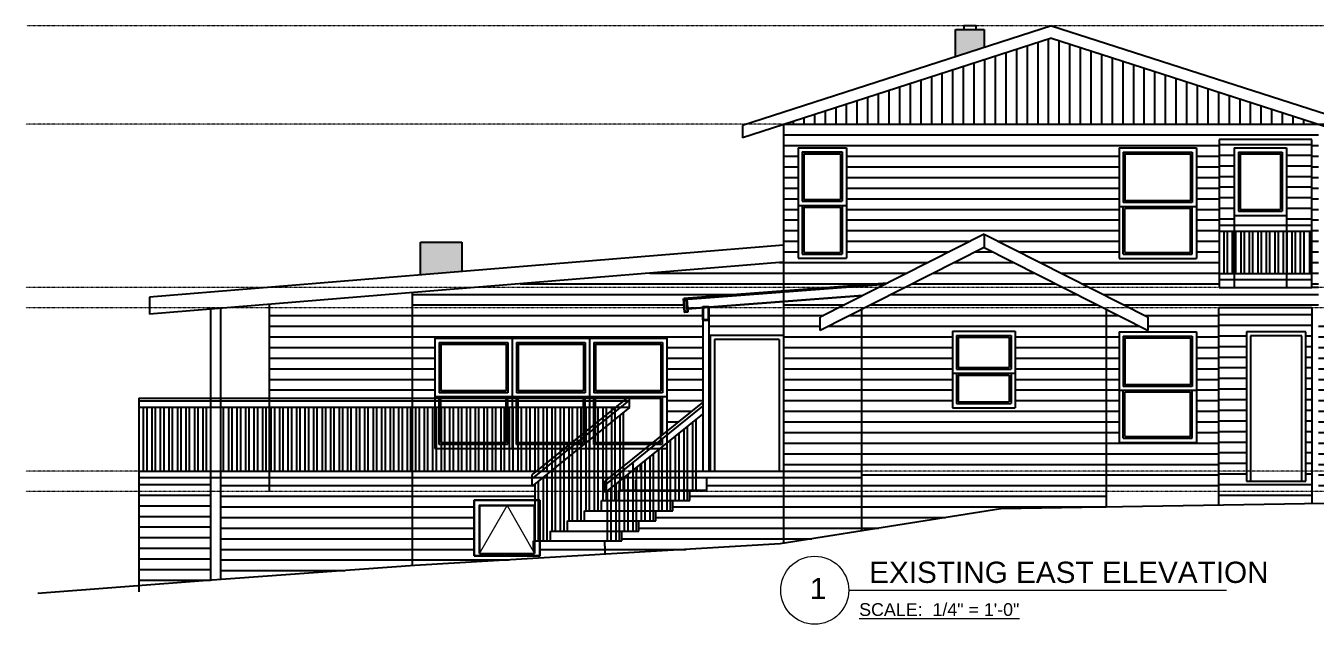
# Model space of a CAD drawing. Header units: inches. Extents: x 7651 to 43489, y -26 to 4346.
# Drawn here: x 7846 to 8604, y 1868 to 2220 of the extents above; entities that cross this region are included whole.
import ezdxf

# ---------------------------------------------------------------- set-up
doc = ezdxf.new("R2010")
doc.units = ezdxf.units.IN
doc.header["$LTSCALE"] = 0.5
doc.header["$MEASUREMENT"] = 0
doc.linetypes.add('Grid Line 1_2_', pattern=[0.875, 0.5, -0.125, 0.125, -0.125])
doc.layers.add('A-GENM', color=13, linetype='Continuous', lineweight=9)
doc.layers.add('S-Text', color=3, linetype='Continuous', lineweight=0)
for name, color, linetype in [('PDF_A-DOOR', 7, 'Continuous'), ('PDF_A-Window', 7, 'Continuous'), ('PDF_Layer3', 7, 'Continuous')]:
    doc.layers.add(name, color=color, linetype=linetype)
doc.styles.add('ARIAL', font='arial.ttf')
pattern_1 = [(180, (-0.124, 368.1086), (-4e-16, -6.25), [])]

msp = doc.modelspace()

# ---------------------------------------------------------------- hatches: boundary and pattern name
h = msp.add_hatch()
h.set_pattern_fill('AR-B816C', color=247, scale=0.4)
h.set_pattern_definition([(0, (-0.124, 368.1086), (3.2, 3.2), [6.25, -0.15]), (0, (-3.324, 368.2586), (3.2, 3.2), [6.25, -0.15]), (90, (-0.124, 368.1086), (-3.2, 3.2), [-3.35, 3.05]), (90, (-0.274, 368.1086), (-3.2, 3.2), [-3.35, 3.05])])
h.paths.add_polyline_path([(8077.68, 2092.54), (8077.68, 2073.37), (8101.87, 2075.35), (8101.87, 2092.54)])
h.paths.add_polyline_path([(8392.21, 2217.71), (8392.21, 2201.62), (8409.06, 2207.05), (8409.06, 2217.71)])
h = msp.add_hatch()
h.set_pattern_fill('ANSI31', scale=50, angle=45)
h.set_pattern_definition([(90, (-27515.589, 425.028), (-6.25, 0), [])])
h.paths.add_polyline_path([(8605.59, 2161.89), (8448.68, 2212.49), (8291.76, 2161.89)])
h = msp.add_hatch()
h.set_pattern_fill('ANSI31', scale=50, angle=135)
h.set_pattern_definition(pattern_1)
h.paths.add_polyline_path([(8547.09, 2152.89), (8601.6, 2152.89), (8601.6, 2065.89), (8605.59, 2065.89), (8605.59, 2161.89), (8291.76, 2161.89), (8291.02, 2161.65), (8291.02, 2065.89), (8318.28, 2065.89), (8352.08, 2068.43), (8409.02, 2097.32), (8470.99, 2065.89), (8547.09, 2065.89)])
h.paths.add_polyline_path([(8328.07, 2083.08), (8299.58, 2083.08), (8299.58, 2148.09), (8328.07, 2148.09)], flags=16)
h.paths.add_polyline_path([(8325.57, 2116.7), (8302.08, 2116.7), (8302.08, 2145.59), (8325.57, 2145.59)], flags=0)
h.paths.add_polyline_path([(8324.58, 2117.69), (8303.08, 2117.69), (8303.08, 2144.59), (8324.58, 2144.59)], flags=0)
h.paths.add_polyline_path([(8325.57, 2114.2), (8325.57, 2085.58), (8302.08, 2085.58), (8302.08, 2114.2)], flags=0)
h.paths.add_polyline_path([(8324.58, 2113.2), (8324.58, 2086.57), (8303.08, 2086.58), (8303.08, 2113.2)], flags=0)
h.paths.add_polyline_path([(8488.28, 2147.95), (8533.77, 2147.95), (8533.77, 2082.96), (8488.28, 2082.94)], flags=16)
h.paths.add_polyline_path([(8490.79, 2145.44), (8531.26, 2145.44), (8531.26, 2115.84), (8490.79, 2115.84)], flags=0)
h.paths.add_polyline_path([(8491.79, 2144.44), (8530.27, 2144.44), (8530.27, 2116.84), (8491.79, 2116.84)], flags=0)
h.paths.add_polyline_path([(8531.26, 2113.43), (8531.26, 2085.47), (8490.79, 2085.46), (8490.79, 2113.43)], flags=0)
h.paths.add_polyline_path([(8491.79, 2112.43), (8530.27, 2112.43), (8530.27, 2086.46), (8491.79, 2086.45)], flags=0)
h.paths.add_polyline_path([(8336.93, 2052.91), (8409.02, 2089.48), (8480.73, 2053.1), (8480.73, 1957.88), (8336.93, 1957.88)])
h.paths.add_polyline_path([(8390.3, 2040.17), (8427.31, 2040.17), (8427.31, 1995.16), (8390.3, 1995.16)], flags=16)
h.paths.add_polyline_path([(8424.8, 2015.41), (8424.8, 1997.67), (8392.81, 1997.67), (8392.81, 2015.41)], flags=0)
h.paths.add_polyline_path([(8392.81, 2037.66), (8424.8, 2037.66), (8424.8, 2017.92), (8392.81, 2017.92)], flags=0)
h.paths.add_polyline_path([(8393.81, 2036.66), (8423.8, 2036.66), (8423.8, 2018.91), (8393.81, 2018.91)], flags=0)
h.paths.add_polyline_path([(8393.81, 2014.41), (8423.8, 2014.41), (8423.8, 1998.67), (8393.81, 1998.67)], flags=0)
h.paths.add_polyline_path([(8455.53, 2065.89), (8362.52, 2065.89), (8338.87, 2053.89), (8479.18, 2053.89)], flags=17)
h.paths.add_polyline_path([(8291.02, 2053.89), (8247.17, 2053.89), (8247.17, 2046.78), (8247.17, 1957.88), (8248, 1957.88), (8248, 2037.72), (8291.02, 2037.72)])
h.paths.add_polyline_path([(8243.58, 2053.89), (8241.92, 2053.89), (8234.54, 2053.33), (8234.69, 2051.5), (8233.1, 2051.41), (8232.92, 2053.89), (8072.8, 2053.89), (8072.8, 2000.73), (8086.02, 2000.73), (8086.02, 2036.12), (8131.51, 2036.12), (8177.01, 2036.12), (8222.5, 2036.12), (8222.5, 1981.35), (8243.58, 1998.36)])
h.paths.add_polyline_path([(8291.02, 2063.83), (8291.02, 2065.89), (8109.05, 2065.89), (8072.8, 2062.91), (8072.8, 2053.89), (8232.92, 2053.89), (8232.55, 2058.92), (8232.52, 2058.92), (8232.55, 2058.92), (8232.52, 2059.42)])
h.paths.add_polyline_path([(8291.02, 2080.81), (8109.05, 2065.89), (8291.02, 2065.89)])
h.paths.add_polyline_path([(8072.8, 2053.89), (7988.81, 2053.89), (7988.81, 2000.73), (8072.8, 2000.73)])
h.paths.add_polyline_path([(8072.8, 1945.88), (7960.11, 1945.88), (7960.11, 1894.15), (8072.8, 1902.2)])
h.paths.add_polyline_path([(8109.23, 1940.77), (8144.81, 1940.77), (8144.81, 1945.88), (8072.8, 1945.88), (8072.8, 1902.2), (8074.37, 1902.31), (8185.94, 1908.99), (8185.94, 1913.67), (8185.94, 1916.8), (8154.12, 1916.8), (8147.77, 1916.8), (8147.77, 1908), (8109.23, 1908)])
h.paths.add_polyline_path([(8072.8, 1953.88), (7988.81, 1953.88), (7988.81, 1945.88), (8072.8, 1945.88)])
h.paths.add_polyline_path([(8143.22, 1953.88), (8072.8, 1953.88), (8072.8, 1945.88), (8144.81, 1945.88), (8144.81, 1950.27), (8143.22, 1949)])
h.paths.add_polyline_path([(7988.81, 1953.88), (7960.11, 1953.88), (7960.11, 1945.88), (7988.81, 1945.88)])
h = msp.add_hatch()
h.set_pattern_fill('ANSI31', color=252, scale=50, angle=135)
h.paths.add_polyline_path([(8556.05, 2147.98), (8586.76, 2147.98), (8586.76, 2102.3), (8601.6, 2102.3), (8601.6, 2152.89), (8547.09, 2152.89), (8547.09, 2102.3), (8556.05, 2102.3)])
h.paths.add_polyline_path([(8601.68, 2053.89), (8546.68, 2053.89), (8546.68, 1957.88), (8563.17, 1957.88), (8563.17, 2039.87), (8598.18, 2039.87), (8598.18, 1957.88), (8601.68, 1957.88)])
h = msp.add_hatch()
h.set_pattern_fill('ANSI31', scale=50, angle=135)
h.set_pattern_definition(pattern_1)
h.paths.add_polyline_path([(8336.93, 2052.91), (8312.64, 2040.58), (8312.64, 2048.42), (8323.41, 2053.89), (8291.02, 2053.89), (8291.02, 1957.88), (8336.93, 1957.88)])
h.paths.add_polyline_path([(8409.02, 2089.48), (8362.52, 2065.89), (8455.53, 2065.89)])
h.paths.add_polyline_path([(8605.59, 2065.89), (8601.6, 2065.89), (8547.09, 2065.89), (8470.99, 2065.89), (8494.64, 2053.89), (8605.59, 2053.89)])
h = msp.add_hatch()
h.set_pattern_fill('ANSI31', scale=50, angle=135)
h.set_pattern_definition(pattern_1)
h.paths.add_polyline_path([(8479.18, 2053.89), (8455.53, 2065.89), (8362.52, 2065.89), (8338.87, 2053.89)])
h.paths.add_polyline_path([(8323.41, 2053.89), (8337.6, 2061.09), (8291.02, 2057.58), (8291.02, 2053.89)])
h = msp.add_hatch()
h.set_pattern_fill('ANSI31', scale=50, angle=135)
h.set_pattern_definition(pattern_1)
h.paths.add_polyline_path([(8867.07, 2048.88), (8605.59, 2048.88), (8605.59, 1957.88), (8867.07, 1957.88)])
h.paths.add_polyline_path([(8650.9, 2039.75), (8696.39, 2039.75), (8696.39, 1974.76), (8650.9, 1974.75)], flags=16)
h.paths.add_polyline_path([(8693.88, 2005.23), (8693.88, 1977.27), (8653.41, 1977.26), (8653.41, 2005.23)], flags=0)
h.paths.add_polyline_path([(8653.41, 2007.65), (8653.41, 2037.24), (8693.88, 2037.24), (8693.88, 2007.65)], flags=0)
h.paths.add_polyline_path([(8654.41, 2004.23), (8692.88, 2004.23), (8692.88, 1978.26), (8654.41, 1978.25)], flags=0)
h.paths.add_polyline_path([(8654.41, 2008.64), (8654.41, 2036.25), (8692.88, 2036.25), (8692.88, 2008.64)], flags=0)
h.paths.add_polyline_path([(8772.47, 2039.75), (8817.96, 2039.75), (8817.96, 1974.76), (8772.47, 1974.75)], flags=16)
h.paths.add_polyline_path([(8815.45, 2005.23), (8815.45, 1977.27), (8774.98, 1977.26), (8774.98, 2005.23)], flags=0)
h.paths.add_polyline_path([(8774.98, 2007.65), (8774.98, 2037.24), (8815.45, 2037.24), (8815.45, 2007.65)], flags=0)
h.paths.add_polyline_path([(8775.98, 2004.23), (8814.45, 2004.23), (8814.45, 1978.26), (8775.98, 1978.25)], flags=0)
h.paths.add_polyline_path([(8775.98, 2008.64), (8775.98, 2036.25), (8814.45, 2036.25), (8814.45, 2008.64)], flags=0)
h.paths.add_polyline_path([(8546.68, 2053.89), (8494.64, 2053.89), (8505.41, 2048.42), (8505.41, 2040.58), (8480.73, 2053.1), (8480.73, 1957.88), (8546.68, 1957.88)])
h.paths.add_polyline_path([(8533.77, 2039.75), (8533.77, 1974.76), (8488.28, 1974.75), (8488.28, 2039.75)], flags=16)
h.paths.add_polyline_path([(8531.26, 2037.24), (8531.26, 2007.65), (8490.79, 2007.65), (8490.79, 2037.24)], flags=0)
h.paths.add_polyline_path([(8530.27, 2036.25), (8530.27, 2008.64), (8491.79, 2008.64), (8491.79, 2036.25)], flags=0)
h.paths.add_polyline_path([(8531.26, 2005.23), (8531.26, 1977.27), (8490.79, 1977.26), (8490.79, 2005.23)], flags=0)
h.paths.add_polyline_path([(8530.27, 2004.23), (8530.27, 1978.26), (8491.79, 1978.25), (8491.79, 2004.23)], flags=0)
h.paths.add_polyline_path([(8546.68, 1957.88), (8480.73, 1957.88), (8480.73, 1945.88), (8546.68, 1945.88)])
h.paths.add_polyline_path([(8480.73, 1957.88), (8336.93, 1957.88), (8336.93, 1953.88), (8336.93, 1945.88), (8480.73, 1945.88)])
h.paths.add_polyline_path([(8867.07, 1957.88), (8605.59, 1957.88), (8605.59, 1945.88), (8867.07, 1945.88)])
h.paths.add_polyline_path([(8336.93, 1953.88), (8291.02, 1953.88), (8291.02, 1945.88), (8336.93, 1945.88)])
h.paths.add_polyline_path([(8291.02, 1953.88), (8245.99, 1953.88), (8245.99, 1952.6), (8245.99, 1946.6), (8235.98, 1946.6), (8235.98, 1945.88), (8291.02, 1945.88)])
h.paths.add_polyline_path([(8336.93, 1945.88), (8291.02, 1945.88), (8291.02, 1915.48), (8336.93, 1922.77)])
h.paths.add_polyline_path([(8480.73, 1945.88), (8336.93, 1945.88), (8336.93, 1922.77), (8418.75, 1935.77), (8480.73, 1936.76)])
h.paths.add_polyline_path([(8291.02, 1945.88), (8235.98, 1945.88), (8235.98, 1940.59), (8225.97, 1940.59), (8225.97, 1934.59), (8215.96, 1934.59), (8215.96, 1928.58), (8205.95, 1928.58), (8205.95, 1922.57), (8195.95, 1922.57), (8195.95, 1916.8), (8185.94, 1916.8), (8185.94, 1913.67), (8185.94, 1908.99), (8289.06, 1915.17), (8291.02, 1915.48)])
h = msp.add_hatch()
h.set_pattern_fill('ANSI31', color=252, scale=50, angle=135)
h.paths.add_polyline_path([(8601.68, 1957.88), (8598.18, 1957.88), (8598.18, 1951.88), (8563.17, 1951.88), (8563.17, 1957.88), (8546.68, 1957.88), (8546.68, 1945.88), (8601.68, 1945.88)])
h.paths.add_polyline_path([(8601.68, 1945.88), (8546.68, 1945.88), (8546.68, 1937.82), (8601.68, 1938.7)])
h = msp.add_hatch()
h.set_pattern_fill('ANSI31', scale=50, angle=135)
h.set_pattern_definition([(180, (-27515.589, 425.028), (-4e-16, -6.25), [])])
h.paths.add_polyline_path([(7954.12, 1945.88), (7912.09, 1945.88), (7912.09, 1890.49), (7952.45, 1893.61), (7954.12, 1893.72)])
h.paths.add_polyline_path([(7954.12, 1953.88), (7912.09, 1953.88), (7912.09, 1945.88), (7954.12, 1945.88)])

# ---------------------------------------------------------------- linework, layer by layer
at = {"color": 2}
for p, q in [((8448.68, 2219.83), (8266.89, 2161.21)), ((8392.21, 2201.62), (8392.21, 2217.71)), ((8392.21, 2217.71), (8409.06, 2217.71)), ((8409.06, 2217.71), (8409.06, 2207.05)), ((8448.68, 2219.83), (8630.46, 2161.21)), ((8448.68, 2212.49), (8266.89, 2153.87)), ((8448.68, 2212.49), (8630.46, 2153.87)), ((8266.89, 2161.21), (8266.89, 2153.87)), ((8291.02, 2161.89), (8291.02, 1915.27)), ((8291.76, 2161.89), (8614.49, 2161.89)), ((8601.6, 2152.89), (8547.09, 2152.89)), ((8547.09, 2152.89), (8547.09, 2065.89)), ((8601.6, 2065.89), (8601.6, 2152.89)), ((8299.58, 2148.09), (8328.07, 2148.09)), ((8299.58, 2148.09), (8299.58, 2083.08)), ((8302.08, 2145.59), (8325.57, 2145.59)), ((8302.08, 2145.59), (8302.08, 2116.7)), ((8325.57, 2145.59), (8325.57, 2116.7)), ((8328.07, 2148.09), (8328.07, 2083.08)), ((8488.28, 2147.95), (8533.77, 2147.95)), ((8488.28, 2147.95), (8488.28, 2082.94)), ((8490.79, 2145.44), (8531.26, 2145.44)), ((8490.79, 2145.44), (8490.79, 2115.84)), ((8531.26, 2145.44), (8531.26, 2115.84)), ((8533.77, 2147.95), (8533.77, 2082.96)), ((8556.05, 2147.98), (8586.76, 2147.98)), ((8556.05, 2147.98), (8556.05, 2065.89)), ((8558.56, 2145.47), (8584.25, 2145.47)), ((8558.56, 2145.47), (8558.56, 2110.76)), ((8584.25, 2145.47), (8584.25, 2110.76)), ((8586.76, 2147.98), (8586.76, 2065.89)), ((8303.08, 2144.59), (8324.58, 2144.59)), ((8303.08, 2144.59), (8303.08, 2117.69)), ((8324.58, 2144.59), (8324.58, 2117.69)), ((8491.79, 2144.44), (8530.27, 2144.44)), ((8491.79, 2144.44), (8491.79, 2116.84)), ((8530.27, 2144.44), (8530.27, 2116.84)), ((8559.56, 2144.47), (8583.26, 2144.47)), ((8559.56, 2144.47), (8559.56, 2111.76)), ((8583.26, 2144.47), (8583.26, 2111.76)), ((8302.08, 2116.7), (8325.57, 2116.7)), ((8303.08, 2117.69), (8324.58, 2117.69)), ((8531.26, 2115.84), (8490.79, 2115.84)), ((8530.27, 2116.84), (8491.79, 2116.84)), ((8299.58, 2114.2), (8328.07, 2114.2)), ((8302.08, 2114.2), (8302.08, 2085.58)), ((8303.08, 2113.2), (8303.08, 2086.58)), ((8303.08, 2113.2), (8324.58, 2113.2)), ((8324.58, 2113.2), (8324.58, 2086.57)), ((8325.57, 2114.2), (8325.57, 2085.58)), ((8533.77, 2113.43), (8488.28, 2113.43)), ((8490.79, 2085.46), (8490.79, 2113.43)), ((8530.27, 2112.43), (8491.79, 2112.43)), ((8491.79, 2086.45), (8491.79, 2112.43)), ((8530.27, 2086.46), (8530.27, 2112.43)), ((8531.26, 2085.47), (8531.26, 2113.43)), ((8556.05, 2108.25), (8586.76, 2108.25)), ((8558.56, 2110.76), (8584.25, 2110.76)), ((8559.56, 2111.76), (8583.26, 2111.76)), ((8077.68, 2073.37), (8077.68, 2092.54)), ((8077.68, 2092.54), (8101.87, 2092.54)), ((8101.87, 2092.54), (8101.87, 2075.35)), ((8409.02, 2097.32), (8312.64, 2048.42)), ((8409.02, 2097.32), (8409.02, 2089.48)), ((8409.02, 2097.32), (8505.41, 2048.42)), ((8291.02, 2090.86), (7918.24, 2060.29)), ((8302.08, 2085.58), (8325.57, 2085.58)), ((8303.08, 2086.58), (8324.58, 2086.57)), ((8409.02, 2089.48), (8312.64, 2040.58)), ((8409.02, 2089.48), (8505.41, 2040.58)), ((8490.79, 2085.46), (8531.26, 2085.47)), ((8491.79, 2086.45), (8530.27, 2086.46)), ((8291.02, 2080.81), (7918.24, 2050.24)), ((8299.58, 2083.08), (8328.07, 2083.08)), ((8488.28, 2082.94), (8533.77, 2082.96)), ((8072.8, 2062.91), (8072.8, 1902.2)), ((8547.09, 2065.89), (8601.6, 2065.89)), ((8605.59, 2065.89), (8601.6, 2065.89)), ((7918.24, 2060.29), (7918.24, 2050.24)), ((7988.81, 1945.88), (7988.81, 2056.03)), ((7954.12, 2052.97), (7954.12, 1893.72)), ((7960.11, 2053.4), (7960.11, 1894.15)), ((8243.58, 2053.85), (8243.58, 1957.74)), ((8247.17, 2054.28), (8247.17, 1957.88)), ((8312.64, 2040.58), (8312.64, 2048.42)), ((8336.93, 2052.91), (8336.93, 1922.77)), ((8480.73, 2053.1), (8480.73, 1936.76)), ((8505.41, 2040.58), (8505.41, 2048.42)), ((8601.68, 2053.89), (8546.68, 2053.89)), ((8546.68, 2053.89), (8546.68, 1937.82)), ((8601.68, 2053.89), (8601.68, 1938.7)), ((8390.3, 2040.17), (8427.31, 2040.17)), ((8390.3, 2040.17), (8390.3, 1995.16)), ((8427.31, 2040.17), (8427.31, 1995.17)), ((8488.28, 2039.75), (8533.77, 2039.75)), ((8488.28, 2039.75), (8488.28, 1974.75)), ((8533.77, 2039.75), (8533.77, 1974.76)), ((8598.18, 2039.87), (8563.17, 2039.87)), ((8563.17, 2039.87), (8563.17, 1951.88)), ((8598.18, 1951.88), (8598.18, 2039.87)), ((8086.02, 2036.12), (8131.51, 2036.12)), ((8086.02, 2036.12), (8086.02, 1971.11)), ((8088.53, 2033.61), (8129, 2033.61)), ((8088.53, 2033.61), (8088.53, 2004.01)), ((8089.53, 2032.61), (8128.01, 2032.61)), ((8089.53, 2032.61), (8089.53, 2005.01)), ((8128.01, 2032.61), (8128.01, 2005.01)), ((8129, 2033.61), (8129, 2004.01)), ((8131.51, 2036.12), (8177.01, 2036.12)), ((8131.51, 2036.12), (8131.51, 1971.11)), ((8131.51, 2036.12), (8131.51, 1971.13)), ((8134.02, 2033.61), (8174.5, 2033.61)), ((8134.02, 2033.61), (8134.02, 2004.01)), ((8135.02, 2032.61), (8173.5, 2032.61)), ((8135.02, 2032.61), (8135.02, 2005.01)), ((8173.5, 2032.61), (8173.5, 2005.01)), ((8174.5, 2033.61), (8174.5, 2004.01)), ((8177.01, 2036.12), (8222.5, 2036.12)), ((8177.01, 2036.12), (8177.01, 1971.11)), ((8177.01, 2036.12), (8177.01, 1971.13)), ((8179.52, 2033.61), (8219.99, 2033.61)), ((8179.52, 2033.61), (8179.52, 2004.01)), ((8180.51, 2032.61), (8218.99, 2032.61)), ((8180.51, 2032.61), (8180.51, 2005.01)), ((8218.99, 2032.61), (8218.99, 2005.01)), ((8219.99, 2033.61), (8219.99, 2004.01)), ((8222.5, 2036.12), (8222.5, 1971.13)), ((8248, 2037.72), (8248, 1957.88)), ((8291.01, 2037.72), (8248, 2037.72)), ((8288.51, 2035.22), (8250.5, 2035.22)), ((8250.5, 2035.22), (8250.5, 1957.88)), ((8288.51, 2035.22), (8288.51, 1957.88)), ((8291.01, 2037.72), (8291.01, 1957.88)), ((8392.81, 2037.66), (8424.8, 2037.66)), ((8392.81, 2037.66), (8392.81, 2017.92)), ((8393.81, 2036.66), (8423.8, 2036.66)), ((8393.81, 2036.66), (8393.81, 2018.91)), ((8423.8, 2036.66), (8423.8, 2018.91)), ((8424.8, 2037.66), (8424.8, 2017.92)), ((8490.79, 2037.24), (8531.26, 2037.24)), ((8490.79, 2037.24), (8490.79, 2007.65)), ((8491.79, 2036.25), (8530.27, 2036.25)), ((8491.79, 2036.25), (8491.79, 2008.64)), ((8530.27, 2036.25), (8530.27, 2008.64)), ((8531.26, 2037.24), (8531.26, 2007.65)), ((8595.67, 2037.36), (8565.68, 2037.36)), ((8565.68, 2037.36), (8565.68, 1951.88)), ((8595.67, 1951.88), (8595.67, 2037.36)), ((8392.81, 2017.92), (8424.8, 2017.92)), ((8393.81, 2018.91), (8423.8, 2018.91)), ((8390.3, 2015.41), (8427.31, 2015.41)), ((8392.81, 2015.41), (8392.81, 1997.67)), ((8393.81, 2014.41), (8393.81, 1998.67)), ((8393.81, 2014.41), (8423.8, 2014.41)), ((8423.8, 2014.41), (8423.8, 1998.67)), ((8424.8, 2015.41), (8424.8, 1997.67)), ((8131.51, 2001.6), (8086.02, 2001.6)), ((8129, 2004.01), (8088.53, 2004.01)), ((8088.53, 1973.63), (8088.53, 2001.6)), ((8128.01, 2005.01), (8089.53, 2005.01)), ((8129, 1973.64), (8129, 2001.6)), ((8177.01, 2001.6), (8131.51, 2001.6)), ((8174.5, 2004.01), (8134.02, 2004.01)), ((8134.02, 1973.63), (8134.02, 2001.6)), ((8173.5, 2005.01), (8135.02, 2005.01)), ((8174.5, 1973.64), (8174.5, 2001.6)), ((8222.5, 2001.6), (8177.01, 2001.6)), ((8219.99, 2004.01), (8179.52, 2004.01)), ((8179.52, 1973.63), (8179.52, 2001.6)), ((8218.99, 2005.01), (8180.51, 2005.01)), ((8219.99, 1979.43), (8219.99, 2001.6)), ((8533.77, 2005.23), (8488.28, 2005.23)), ((8531.26, 2007.65), (8490.79, 2007.65)), ((8490.79, 1977.26), (8490.79, 2005.23)), ((8530.27, 2008.64), (8491.79, 2008.64)), ((8530.27, 2004.23), (8491.79, 2004.23)), ((8491.79, 1978.25), (8491.79, 2004.23)), ((8530.27, 1978.26), (8530.27, 2004.23)), ((8531.26, 1977.27), (8531.26, 2005.23)), ((7912.09, 2000.73), (7912.09, 1886.85)), ((8128.01, 2000.6), (8089.53, 2000.6)), ((8089.53, 1974.62), (8089.53, 2000.6)), ((8128.01, 1974.63), (8128.01, 2000.6)), ((8173.5, 2000.6), (8135.02, 2000.6)), ((8135.02, 1974.62), (8135.02, 2000.6)), ((8198.91, 2000.73), (8143.22, 1955.8)), ((8199.85, 1999.22), (8143.22, 1953.54)), ((8200.52, 1995.22), (8143.22, 1949)), ((8173.5, 1974.63), (8173.5, 2000.6)), ((8218.99, 2000.6), (8180.51, 2000.6)), ((8180.51, 1974.62), (8180.51, 2000.6)), ((8243.49, 1998.28), (8186.26, 1952.11)), ((8243.49, 1996.01), (8186.26, 1949.85)), ((8200.52, 2000.73), (8198.91, 2000.73)), ((8200.52, 1995.22), (8200.52, 2000.73)), ((8218.99, 1974.63), (8218.99, 2000.6)), ((8336.94, 1995.22), (8336.94, 1957.88)), ((8390.3, 1995.16), (8427.31, 1995.16)), ((8392.81, 1997.67), (8424.8, 1997.67)), ((8393.81, 1998.67), (8423.8, 1998.67)), ((8243.49, 1991.47), (8186.26, 1945.31)), ((8086.02, 1971.11), (8131.51, 1971.13)), ((8088.53, 1973.63), (8129, 1973.64)), ((8089.53, 1974.62), (8128.01, 1974.63)), ((8131.51, 1971.11), (8177.01, 1971.13)), ((8134.02, 1973.63), (8174.5, 1973.64)), ((8135.02, 1974.62), (8173.5, 1974.63)), ((8177.01, 1971.11), (8222.5, 1971.13)), ((8179.52, 1973.63), (8219.99, 1973.64)), ((8180.51, 1974.62), (8218.99, 1974.63)), ((8219.99, 1973.64), (8219.99, 1977.16)), ((8488.28, 1974.75), (8533.77, 1974.76)), ((8490.79, 1977.26), (8531.26, 1977.27)), ((8491.79, 1978.25), (8530.27, 1978.26)), ((8143.22, 1949), (8143.22, 1955.8)), ((8336.93, 1957.88), (8336.93, 1953.88)), ((8186.26, 1945.31), (8186.26, 1952.11)), ((8204.16, 1946.6), (8204.16, 1952.6)), ((8245.99, 1952.6), (8245.99, 1953.88)), ((8245.99, 1946.6), (8245.99, 1952.6)), ((8563.17, 1951.88), (8598.18, 1951.88)), ((8184.14, 1934.59), (8184.14, 1940.59)), ((8184.14, 1940.59), (8194.15, 1940.59)), ((8194.15, 1940.59), (8194.15, 1946.6)), ((8194.15, 1946.6), (8204.16, 1946.6)), ((8194.15, 1946.6), (8237.45, 1946.6)), ((8194.15, 1940.59), (8227.45, 1940.59)), ((8225.97, 1934.59), (8225.97, 1940.59)), ((8225.97, 1940.59), (8235.98, 1940.59)), ((8235.98, 1940.59), (8235.98, 1946.6)), ((8235.98, 1946.6), (8245.99, 1946.6)), ((9007.3, 1945.2), (8418.75, 1935.77)), ((8174.12, 1928.58), (8174.12, 1934.59)), ((8174.12, 1934.59), (8184.14, 1934.59)), ((8184.14, 1934.59), (8215.96, 1934.59)), ((8215.96, 1928.58), (8215.96, 1934.59)), ((8215.96, 1934.59), (8225.97, 1934.59)), ((8418.75, 1935.77), (8289.06, 1915.17)), ((8164.11, 1922.57), (8164.11, 1928.58)), ((8164.11, 1928.58), (8174.12, 1928.58)), ((8174.12, 1928.58), (8207.46, 1928.58)), ((8205.95, 1922.57), (8205.95, 1928.58)), ((8205.95, 1928.58), (8215.96, 1928.58)), ((8154.12, 1916.8), (8154.12, 1922.57)), ((8154.12, 1922.57), (8164.11, 1922.57)), ((8164.11, 1922.57), (8195.95, 1922.57)), ((8195.95, 1916.8), (8195.95, 1922.57)), ((8195.95, 1922.57), (8205.95, 1922.57)), ((8289.06, 1915.17), (8074.37, 1902.31)), ((8144.1, 1911.16), (8144.1, 1916.8)), ((8144.1, 1916.8), (8154.12, 1916.8)), ((8154.12, 1916.8), (8195.95, 1916.8)), ((8185.94, 1913.67), (8185.94, 1916.8)), ((8185.94, 1916.8), (8195.95, 1916.8)), ((8185.94, 1913.67), (8185.94, 1908.99)), ((8112.32, 1909.5), (8144.68, 1909.5)), ((8074.37, 1902.31), (7952.45, 1893.61)), ((7952.45, 1893.61), (7852.63, 1885.91))]:
    msp.add_line(p, q, dxfattribs=at)
at = {"color": 233}
for p, q in [((8601.6, 2102.3), (8547.09, 2102.3)), ((8601.6, 2098.8), (8547.09, 2098.8)), ((8549.82, 2098.8), (8549.82, 2073.85)), ((8549.82, 2098.8), (8549.82, 2073.85)), ((8551.84, 2098.8), (8551.84, 2073.85)), ((8551.84, 2098.8), (8551.84, 2073.85)), ((8554.83, 2098.8), (8554.83, 2073.85)), ((8556.85, 2098.8), (8556.85, 2073.85)), ((8559.82, 2098.8), (8559.82, 2073.85)), ((8561.84, 2098.8), (8561.84, 2073.85)), ((8564.83, 2098.8), (8564.83, 2073.85)), ((8564.83, 2098.8), (8564.83, 2073.85)), ((8564.83, 2098.8), (8564.83, 2073.85)), ((8566.85, 2098.8), (8566.85, 2073.85)), ((8566.85, 2098.8), (8566.85, 2073.85)), ((8566.85, 2098.8), (8566.85, 2073.85)), ((8569.84, 2098.8), (8569.84, 2073.85)), ((8571.86, 2098.8), (8571.86, 2073.85)), ((8574.83, 2098.8), (8574.83, 2073.85)), ((8576.85, 2098.8), (8576.85, 2073.85)), ((8579.83, 2098.8), (8579.83, 2073.85)), ((8579.83, 2098.8), (8579.83, 2073.85)), ((8579.83, 2098.8), (8579.83, 2073.85)), ((8581.86, 2098.8), (8581.86, 2073.85)), ((8581.86, 2098.8), (8581.86, 2073.85)), ((8581.86, 2098.8), (8581.86, 2073.85)), ((8584.84, 2098.8), (8584.84, 2073.85)), ((8586.87, 2098.8), (8586.87, 2073.85)), ((8589.83, 2098.8), (8589.83, 2073.85)), ((8591.86, 2098.8), (8591.86, 2073.85)), ((8594.84, 2098.8), (8594.84, 2073.85)), ((8596.87, 2098.8), (8596.87, 2073.85)), ((8600.2, 2098.8), (8600.2, 2073.85)), ((8601.6, 2073.85), (8547.09, 2073.85)), ((8601.6, 2070.35), (8547.09, 2070.35)), ((7912.09, 2000.73), (8198.91, 2000.73)), ((7912.09, 1999.22), (8200.52, 1999.22)), ((8200.52, 1995.22), (7912.09, 1995.22)), ((7914.67, 1995.22), (7914.67, 1957.88)), ((7916.7, 1995.22), (7916.7, 1957.88)), ((7919.68, 1995.22), (7919.68, 1957.88)), ((7921.7, 1995.22), (7921.7, 1957.88)), ((7924.67, 1995.22), (7924.67, 1957.88)), ((7926.69, 1995.22), (7926.69, 1957.88)), ((7929.68, 1995.22), (7929.68, 1957.88)), ((7929.68, 1995.22), (7929.68, 1957.88)), ((7931.7, 1995.22), (7931.7, 1957.88)), ((7931.7, 1995.22), (7931.7, 1957.88)), ((7934.69, 1995.22), (7934.69, 1957.88)), ((7936.71, 1995.22), (7936.71, 1957.88)), ((7939.68, 1995.22), (7939.68, 1957.88)), ((7941.7, 1995.22), (7941.7, 1957.88)), ((7944.69, 1995.22), (7944.69, 1957.88)), ((7946.71, 1995.22), (7946.71, 1957.88)), ((7949.69, 1995.22), (7949.69, 1957.88)), ((7951.72, 1995.22), (7951.72, 1957.88)), ((7961.72, 1995.22), (7961.72, 1957.88)), ((7961.72, 1995.22), (7961.72, 1957.88)), ((7964.7, 1995.22), (7964.7, 1957.88)), ((7966.73, 1995.22), (7966.73, 1957.88)), ((7969.69, 1995.22), (7969.69, 1957.88)), ((7971.72, 1995.22), (7971.72, 1957.88)), ((7974.7, 1995.22), (7974.7, 1957.88)), ((7976.73, 1995.22), (7976.73, 1957.88)), ((7979.71, 1995.22), (7979.71, 1957.88)), ((7981.74, 1995.22), (7981.74, 1957.88)), ((7984.7, 1995.22), (7984.7, 1957.88)), ((7986.73, 1995.22), (7986.73, 1957.88)), ((7989.71, 1995.22), (7989.71, 1957.88)), ((7991.74, 1995.22), (7991.74, 1957.88)), ((7994.72, 1995.22), (7994.72, 1957.88)), ((7996.75, 1995.22), (7996.75, 1957.88)), ((7999.71, 1995.22), (7999.71, 1957.88)), ((8001.74, 1995.22), (8001.74, 1957.88)), ((8004.72, 1995.22), (8004.72, 1957.88)), ((8004.72, 1995.22), (8004.72, 1957.88)), ((8006.75, 1995.22), (8006.75, 1957.88)), ((8006.75, 1995.22), (8006.75, 1957.88)), ((8009.73, 1995.22), (8009.73, 1957.88)), ((8011.76, 1995.22), (8011.76, 1957.88)), ((8014.72, 1995.22), (8014.72, 1957.88)), ((8016.75, 1995.22), (8016.75, 1957.88)), ((8019.73, 1995.22), (8019.73, 1957.88)), ((8021.76, 1995.22), (8021.76, 1957.88)), ((8024.74, 1995.22), (8024.74, 1957.88)), ((8026.77, 1995.22), (8026.77, 1957.88)), ((8029.73, 1995.22), (8029.73, 1957.88)), ((8031.76, 1995.22), (8031.76, 1957.88)), ((8034.74, 1995.22), (8034.74, 1957.88)), ((8036.76, 1995.22), (8036.76, 1957.88)), ((8039.75, 1995.22), (8039.75, 1957.88)), ((8041.77, 1995.22), (8041.77, 1957.88)), ((8044.74, 1995.22), (8044.74, 1957.88)), ((8046.76, 1995.22), (8046.76, 1957.88)), ((8049.75, 1995.22), (8049.75, 1957.88)), ((8049.75, 1995.22), (8049.75, 1957.88)), ((8051.77, 1995.22), (8051.77, 1957.88)), ((8051.77, 1995.22), (8051.77, 1957.88)), ((8054.76, 1995.22), (8054.76, 1957.88)), ((8056.78, 1995.22), (8056.78, 1957.88)), ((8059.75, 1995.22), (8059.75, 1957.88)), ((8061.77, 1995.22), (8061.77, 1957.88)), ((8064.75, 1995.22), (8064.75, 1957.88)), ((8066.78, 1995.22), (8066.78, 1957.88)), ((8069.76, 1995.22), (8069.76, 1957.88)), ((8071.79, 1995.22), (8071.79, 1957.88)), ((8074.75, 1995.22), (8074.75, 1957.88)), ((8076.78, 1995.22), (8076.78, 1957.88)), ((8079.76, 1995.22), (8079.76, 1957.88)), ((8081.79, 1995.22), (8081.79, 1957.88)), ((8084.77, 1995.22), (8084.77, 1957.88)), ((8086.8, 1995.22), (8086.8, 1957.88)), ((8089.76, 1995.22), (8089.76, 1957.88)), ((8091.79, 1995.22), (8091.79, 1957.88)), ((8094.77, 1995.22), (8094.77, 1957.88)), ((8094.77, 1995.22), (8094.77, 1957.88)), ((8096.8, 1995.22), (8096.8, 1957.88)), ((8096.8, 1995.22), (8096.8, 1957.88)), ((8099.78, 1995.22), (8099.78, 1957.88)), ((8101.81, 1995.22), (8101.81, 1957.88)), ((8104.77, 1995.22), (8104.77, 1957.88)), ((8106.8, 1995.22), (8106.8, 1957.88)), ((8109.78, 1995.22), (8109.78, 1957.88)), ((8111.81, 1995.22), (8111.81, 1957.88)), ((8114.79, 1995.22), (8114.79, 1957.88)), ((8116.82, 1995.22), (8116.82, 1957.88)), ((8119.78, 1995.22), (8119.78, 1957.88)), ((8121.81, 1995.22), (8121.81, 1957.88)), ((8124.79, 1995.22), (8124.79, 1957.88)), ((8126.82, 1995.22), (8126.82, 1957.88)), ((8129.8, 1995.22), (8129.8, 1957.88)), ((8131.83, 1995.22), (8131.83, 1957.88)), ((8134.79, 1995.22), (8134.79, 1957.88)), ((8136.82, 1995.22), (8136.82, 1957.88)), ((8139.8, 1995.22), (8139.8, 1957.88)), ((8139.8, 1995.22), (8139.8, 1957.88)), ((8141.83, 1995.22), (8141.83, 1957.88)), ((8141.83, 1995.22), (8141.83, 1957.88)), ((8144.81, 1995.22), (8144.81, 1957.88)), ((8146.83, 1995.22), (8146.83, 1957.88)), ((8149.8, 1995.22), (8149.8, 1957.88)), ((8151.82, 1995.22), (8151.82, 1957.88)), ((8154.81, 1995.22), (8154.81, 1957.88)), ((8156.83, 1995.22), (8156.83, 1957.88)), ((8159.82, 1995.22), (8159.82, 1957.88)), ((8161.84, 1995.22), (8161.84, 1957.88)), ((8164.81, 1995.22), (8164.81, 1957.88)), ((8166.83, 1995.22), (8166.83, 1957.88)), ((8169.82, 1995.22), (8169.82, 1957.88)), ((8171.84, 1995.22), (8171.84, 1957.88)), ((8174.82, 1995.22), (8174.82, 1957.88)), ((8176.85, 1995.22), (8176.85, 1957.88)), ((8179.81, 1995.22), (8179.81, 1957.88)), ((8181.84, 1995.22), (8181.84, 1957.88)), ((8184.82, 1995.22), (8184.82, 1957.88)), ((8184.82, 1995.22), (8184.82, 1957.88)), ((8186.85, 1995.22), (8186.85, 1957.88)), ((8186.85, 1995.22), (8186.85, 1957.88)), ((8189.83, 1995.22), (8189.83, 1957.88)), ((8191.86, 1995.22), (8191.86, 1957.88)), ((8189.83, 1986.6), (8189.83, 1940.59)), ((8191.86, 1988.23), (8191.86, 1940.59)), ((8194.82, 1990.62), (8194.82, 1946.6)), ((8196.85, 1992.26), (8196.85, 1946.6)), ((8237.45, 1986.6), (8237.45, 1946.6)), ((8239.48, 1988.24), (8239.48, 1946.6)), ((8179.81, 1978.52), (8179.81, 1934.59)), ((8181.84, 1980.15), (8181.84, 1934.59)), ((8184.82, 1982.56), (8184.82, 1940.59)), ((8184.82, 1982.56), (8184.82, 1940.59)), ((8186.85, 1984.19), (8186.85, 1940.59)), ((8186.85, 1984.19), (8186.85, 1940.59)), ((8227.45, 1978.54), (8227.45, 1940.59)), ((8227.45, 1978.54), (8227.45, 1940.59)), ((8229.48, 1980.17), (8229.48, 1940.59)), ((8229.48, 1980.17), (8229.48, 1940.59)), ((8232.46, 1982.58), (8232.46, 1940.59)), ((8234.49, 1984.21), (8234.49, 1940.59)), ((8171.84, 1972.08), (8171.84, 1928.58)), ((8171.84, 1972.08), (8171.84, 1959.86)), ((8174.82, 1974.49), (8174.82, 1934.59)), ((8176.85, 1976.13), (8176.85, 1934.59)), ((8219.48, 1972.11), (8219.48, 1934.59)), ((8222.45, 1974.5), (8222.45, 1934.59)), ((8224.47, 1976.13), (8224.47, 1934.59)), ((8161.84, 1964.02), (8161.84, 1922.57)), ((8161.84, 1964.02), (8161.84, 1922.57)), ((8164.81, 1966.41), (8164.81, 1959.86)), ((8164.82, 1966.42), (8164.82, 1928.58)), ((8166.83, 1968.04), (8166.83, 1959.86)), ((8166.85, 1968.06), (8166.85, 1928.58)), ((8169.82, 1970.45), (8169.82, 1928.58)), ((8169.82, 1970.45), (8169.82, 1959.86)), ((8209.48, 1964.04), (8209.48, 1928.58)), ((8212.45, 1966.43), (8212.45, 1959.86)), ((8212.45, 1966.43), (8212.45, 1928.58)), ((8214.47, 1968.07), (8214.47, 1959.86)), ((8214.47, 1968.07), (8214.47, 1928.58)), ((8217.46, 1970.47), (8217.46, 1934.59)), ((7912.09, 1957.88), (8196.85, 1957.88)), ((8151.84, 1955.95), (8151.84, 1916.8)), ((8154.81, 1958.34), (8154.81, 1922.57)), ((8156.83, 1959.98), (8156.83, 1922.57)), ((8159.82, 1962.38), (8159.82, 1922.57)), ((8159.82, 1962.38), (8159.82, 1922.57)), ((8196.85, 1958.5), (8196.85, 1957.88)), ((8199.46, 1955.96), (8199.46, 1922.57)), ((8199.83, 1957.88), (8336.93, 1957.88)), ((8201.86, 1958), (8201.86, 1957.88)), ((8202.45, 1962.38), (8202.45, 1922.57)), ((8202.45, 1958.36), (8202.45, 1922.57)), ((8204.47, 1960), (8204.47, 1922.57)), ((8204.47, 1960), (8204.47, 1922.57)), ((8204.84, 1960.4), (8204.84, 1957.88)), ((8206.87, 1962.04), (8206.87, 1957.88)), ((8207.46, 1962.4), (8207.46, 1928.58)), ((8336.93, 1953.88), (7912.09, 1953.88)), ((8144.81, 1950.27), (8144.81, 1916.8)), ((8146.83, 1951.91), (8146.83, 1916.8)), ((8149.82, 1954.39), (8149.82, 1916.8)), ((8192.45, 1950.3), (8192.45, 1916.8)), ((8194.47, 1951.93), (8194.47, 1916.8)), ((8197.44, 1954.32), (8197.44, 1922.57)), ((8187.44, 1946.26), (8187.44, 1916.8)), ((8189.47, 1947.89), (8189.47, 1916.8))]:
    msp.add_line(p, q, dxfattribs=at)
at = {"color": 2}
msp.add_lwpolyline([(8397.09, 2217.71), (8404.35, 2217.71), (8404.35, 2219.83), (8397.09, 2219.83)], close=True, dxfattribs=at)
at = {"layer": 'A-GENM', "linetype": 'Grid Line 1_2_'}
for p, q in [((8967.69, 2219.83), (7846.15, 2219.83)), ((8967.14, 2161.89), (7845.59, 2161.89)), ((8967.14, 2065.89), (7845.59, 2065.89)), ((8967.14, 2053.89), (7845.59, 2053.89)), ((8967.14, 1957.88), (7845.59, 1957.88)), ((8967.14, 1945.88), (7845.59, 1945.88))]:
    msp.add_line(p, q, dxfattribs=at)
at = {"layer": 'PDF_A-DOOR', "color": 2, "lineweight": 20}
msp.add_lwpolyline([(8112.32, 1909.5), (8128.5, 1937.69), (8144.68, 1909.5)], dxfattribs=at)
at = {"layer": 'PDF_A-Window', "color": 2, "lineweight": 30}
for points in [[(8232.52, 2059.42), (8352.08, 2068.43)], [(8232.52, 2058.92), (8350.92, 2067.85)], [(8234.52, 2053.33), (8337.6, 2061.09)], [(8144.68, 1909.5), (8144.68, 1937.69), (8112.32, 1937.69), (8112.32, 1909.5)]]:
    msp.add_lwpolyline(points, dxfattribs=at)
msp.add_lwpolyline([(8109.23, 1908), (8147.77, 1908), (8147.77, 1940.77), (8109.23, 1940.77)], close=True, dxfattribs=at)
at = {"layer": 'PDF_Layer3', "color": 2, "lineweight": 35}
msp.add_lwpolyline([(8232.52, 2058.92), (8234.1, 2059.09), (8234.69, 2051.5), (8233.1, 2051.41), (8232.52, 2059.42)], dxfattribs=at)
at = {"layer": 'PDF_Layer3', "lineweight": 35}
msp.add_lwpolyline([(8243.58, 2046.78), (8247.17, 2046.78), (8247.17, 2054.28), (8243.58, 2054.28)], close=True, dxfattribs=at)
at = {"layer": 'S-Text'}
msp.add_line((8329.39, 1887.83), (8551.4, 1887.83), dxfattribs=at)
msp.add_circle((8309.39, 1887.83), 20, dxfattribs=at)

# ---------------------------------------------------------------- texts
at = {"layer": 'S-Text', "attachment_point": 1, "style": 'ARIAL'}
for s, width, insert, char_height in [('EXISTING EAST ELEVATION', 352.8487, (8341.41, 1904.62), 12.5), ('1', 352.8487, (8306.55, 1895.09), 12.5), ('\\A1;{\\LSCALE:  1/4" = 1\'-0"}', 247.2622, (8335.53, 1880.21), 7.5)]:
    msp.add_mtext_dynamic_manual_height_columns(s, width=width, gutter_width=5, heights=[0], dxfattribs=dict(at, insert=insert, char_height=char_height))

doc.saveas('drawing.dxf')
